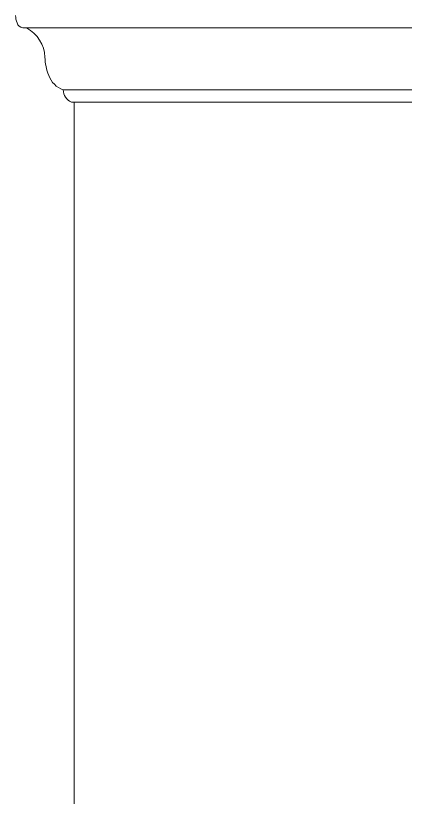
# Model space of a CAD drawing. Header units: millimetres. Extents: x -78046 to 260989, y -99288 to 158505.
# Drawn here: x 237386 to 238567, y -58590 to -56219 of the extents above; entities that cross this region are included whole.
import ezdxf

# ---------------------------------------------------------------- set-up
doc = ezdxf.new("R2010")
doc.units = ezdxf.units.MM
doc.header["$LTSCALE"] = 100
doc.layers.add('-HATCH', color=8, linetype='Continuous', lineweight=5)
doc.layers.add('-LINE1', color=7, linetype='Continuous', lineweight=18)

msp = doc.modelspace()

# ---------------------------------------------------------------- linework, layer by layer
at = {"layer": '-HATCH'}
for p, q in [((237408, -56256.1), (252563.3, -56256.1)), ((237530, -56443.6), (252563.3, -56443.6))]:
    msp.add_line(p, q, dxfattribs=at)
at = {"layer": '-LINE1', "color": 0, "lineweight": 20}
for p, q in [((237563.3, -56481.1), (252563.3, -56481.1)), ((237563.3, -56581.1), (237563.3, -56481.1)), ((237563.3, -62981.3), (237563.3, -56581.1))]:
    msp.add_line(p, q, dxfattribs=at)
msp.add_lwpolyline([(237563.3, -56481.1), (237554.9, -56481.1, -0.294301), (237530, -56443.6, -0.229657), (237486.5, -56400.1, -0.094663), (237474.6, -56344.4, 0.263097), (237419.1, -56256.1), (237407.2, -56256.1, -0.266048), (237389.9, -56240.5, -0.098508), (237385.8, -56218.6)], format="xyb", dxfattribs=at)

doc.saveas('drawing.dxf')
